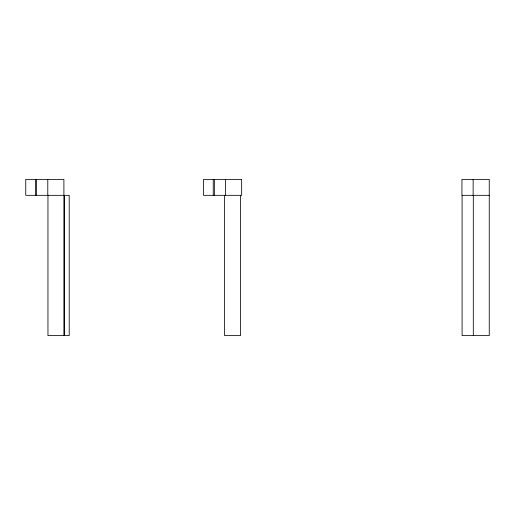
<?xml version="1.0" encoding="UTF-8"?>
<svg xmlns="http://www.w3.org/2000/svg" width="515" height="515" viewBox="0 0 515 515"><rect width="100%" height="100%" fill="white"/><g stroke="black" fill="none" stroke-linecap="round" stroke-linejoin="round"><path stroke-width="0.77" d="M489.25 195.327L461.942 195.327L461.942 179.381L489.25 179.381L489.25 335.619L462.097 335.619L462.097 195.327M473.304 195.327L473.304 335.619M473.137 179.381L473.137 195.327M240.544 195.327L240.544 335.619L224.604 335.619L224.604 195.327M225.538 179.381L225.538 195.327M214.349 179.381L214.349 195.327M213.236 179.381L213.236 195.327M64.6 195.327L64.6 335.619M63.899 335.619L63.899 179.381L25.75 179.381L25.75 195.327L69.21 195.327L69.21 335.619L47.959 335.619L47.959 195.327M47.786 179.381L47.786 195.327M36.591 179.381L36.591 195.327M35.477 179.381L35.477 195.327M241.657 179.381L203.509 179.381L203.509 195.327L241.657 195.327L241.657 179.381"/></g></svg>
